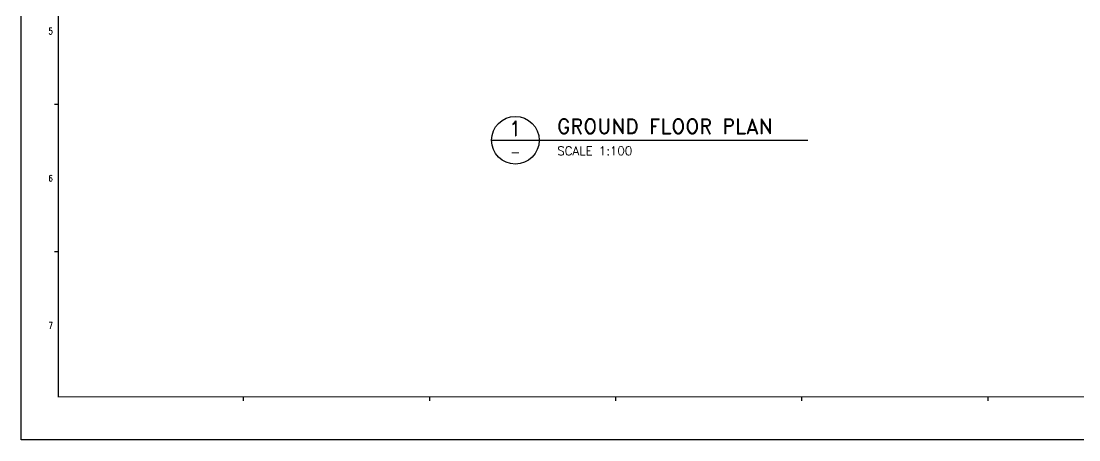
# Model space of a CAD drawing. Header units: millimetres. Extents: x -232466 to 860779, y -177975 to 311634.
# Drawn here: x -987 to 55837, y 237245 to 259723 of the extents above; entities that cross this region are included whole.
import ezdxf
from ezdxf.enums import TextEntityAlignment as Align

# ---------------------------------------------------------------- set-up
doc = ezdxf.new("R2010")
doc.units = ezdxf.units.MM
doc.layers.add('TEXT1', color=7, linetype='Continuous')
doc.layers.add('TITLEBOX', color=7, linetype='Continuous')
doc.styles.add('ROMAND', font='romand')
doc.styles.add('RomanS', font='romans.shx')
doc.styles.add('TBOX', font='romans.shx')

msp = doc.modelspace()

# ---------------------------------------------------------------- linework, layer by layer
msp.add_lwpolyline([(24283.1, 253329.4), (41283.1, 253329.4)])
msp.add_circle((25563.1, 253329.4), 1280)
at = {"layer": 'TITLEBOX', "color": 4, "linetype": 'Continuous'}
for p, q in [((1013.2, 255245.3), (813.2, 255245.3)), ((1013.2, 247345.3), (813.2, 247345.3)), ((10963.2, 239345.2), (10963.2, 239545.2)), ((10963.2, 239345.2), (10963.2, 239545.2)), ((20963.2, 239345.2), (20963.2, 239545.2)), ((20963.2, 239345.2), (20963.2, 239545.2)), ((30963.2, 239345.2), (30963.2, 239545.2)), ((30963.2, 239345.2), (30963.2, 239545.2)), ((40963.2, 239345.2), (40963.2, 239545.2)), ((40963.2, 239345.2), (40963.2, 239545.2)), ((50963.2, 239345.2), (50963.2, 239545.2)), ((50963.2, 239345.2), (50963.2, 239545.2))]:
    msp.add_line(p, q, dxfattribs=at)
at = {"layer": 'TITLEBOX', "color": 7}
msp.add_lwpolyline([(-986.8, 296645.3), (83113.2, 296645.3), (83113.2, 237245.3), (-986.8, 237245.3)], close=True, dxfattribs=at)
at = {"layer": 'TITLEBOX', "color": 4, "const_width": 70}
msp.add_lwpolyline([(1013.2, 294645.3), (81039.2, 294645.3), (81039.2, 239553.9), (1013.2, 239553.9)], close=True, dxfattribs=at)

# ---------------------------------------------------------------- texts
at = {"layer": 'TEXT1', "color": 3, "style": 'ROMAND'}
msp.add_text('1', height=800, dxfattribs=at).set_placement((25563.1, 253969.4), align=Align.MIDDLE_CENTER)
for s, height, p in [('GROUND FLOOR PLAN', 800, (27803.1, 253679.3)), ('SCALE 1:100', 468, (27814.4, 252523.6))]:
    msp.add_text(s, height=height, dxfattribs=at).set_placement(p)
at = {"layer": 'TEXT1', "style": 'RomanS'}
msp.add_text('-', height=480, dxfattribs=at).set_placement((25563.1, 252689.4), align=Align.MIDDLE_CENTER)
at = {"layer": 'TITLEBOX', "color": 4, "linetype": 'Continuous', "style": 'TBOX', "width": 0.75}
for s, p in [('5', (487.3, 259012.1)), ('6', (487.3, 251112.1)), ('7', (487.3, 243212.1))]:
    msp.add_text(s, height=350, dxfattribs=at).set_placement(p)

doc.saveas('drawing.dxf')
